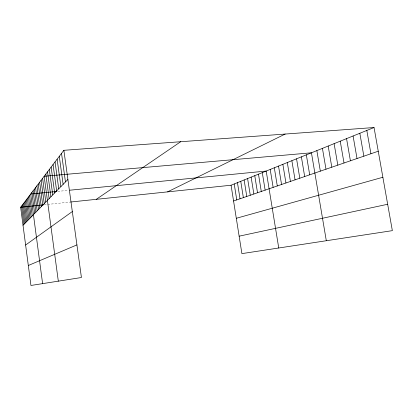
<?xml version="1.0" encoding="UTF-8"?>
<svg xmlns="http://www.w3.org/2000/svg" width="413" height="413" viewBox="0 0 413 413"><rect width="100%" height="100%" fill="white"/><g stroke="black" fill="none" stroke-linecap="round" stroke-linejoin="round"><path stroke-width="0.31" stroke-dasharray="2.06 1.55" d="M44.17 204.786L69.9 202.096M57.779 191.379L68.543 190.331"/><path stroke-width="0.62" d="M63.87 150.301L81.428 277.521L30.944 285.466L20.65 207.249L63.87 150.301L374.044 127.534L392.35 230.645L241.899 253.623L231.068 185.231L374.044 127.534M23.02 225.261L67.897 179.464M25.621 245.028L72.327 211.554M96.281 199.334L180.688 141.726M167.554 191.875L285.176 134.055M28.316 265.497L76.926 244.894M233.567 200.997L378.246 151.225M236.303 218.286L382.872 177.26M239.137 236.179L387.668 204.259M20.65 207.249L43.561 204.848M70.54 202.029L231.068 185.231M56.56 191.498L30.691 194.022L42.611 283.628M69.823 190.202L266.199 171.054L278.744 247.996M366.816 130.451L370.931 153.739M359.837 133.265L363.858 156.176M353.084 135.991L357.023 158.525M346.553 138.623L350.41 160.802M340.235 141.179L344.008 163.001M334.112 143.647L337.813 165.133M328.18 146.042L331.804 167.203M322.429 148.36L325.986 169.201M316.854 150.611L320.338 171.147M326.311 240.733L311.438 152.8L44.155 176.274L58.321 281.155M306.338 154.854L309.698 174.807M301.376 156.857L304.68 176.532M296.555 158.804L299.802 178.209M291.867 160.698L295.052 179.846M287.298 162.536L290.437 181.431M282.859 164.333L285.941 182.98M278.527 166.078L281.563 184.487M274.315 167.781L277.293 185.953M270.205 169.438L273.138 187.383M262.291 172.629L265.136 190.135M258.481 174.167L261.284 191.462M254.764 175.67L257.526 192.757M251.135 177.131L253.856 194.017M247.594 178.561L250.273 195.251M244.135 179.96L246.773 196.454M240.753 181.322L243.36 197.631M237.454 182.654L240.02 198.777M234.223 183.961L236.757 199.902M61.527 153.388L65.46 181.947M59.281 156.346L63.127 184.332M57.128 159.186L60.887 186.619M55.053 161.917L58.734 188.813M53.065 164.539L56.664 190.93M51.145 167.064L54.671 192.959M49.302 169.495L52.756 194.915M47.526 171.839L50.907 196.8M45.812 174.095L49.126 198.617M42.606 178.318L45.802 202.014M41.109 180.295L44.243 203.599M39.658 182.205L42.74 205.137M38.254 184.053L41.279 206.624M36.891 185.845L39.87 208.064M35.575 187.585L38.502 209.463M34.3 189.268L37.175 210.816M33.061 190.899L35.89 212.127M31.858 192.484L34.646 213.402M29.555 195.514L32.255 215.839M28.456 196.965L31.114 217.001M27.382 198.374L30.004 218.136M26.339 199.747L28.92 219.241M25.327 201.085L27.872 220.31M24.341 202.38L26.85 221.353M23.381 203.645L25.854 222.37M22.447 204.879L24.883 223.361M21.538 206.077L23.939 224.321"/></g></svg>
